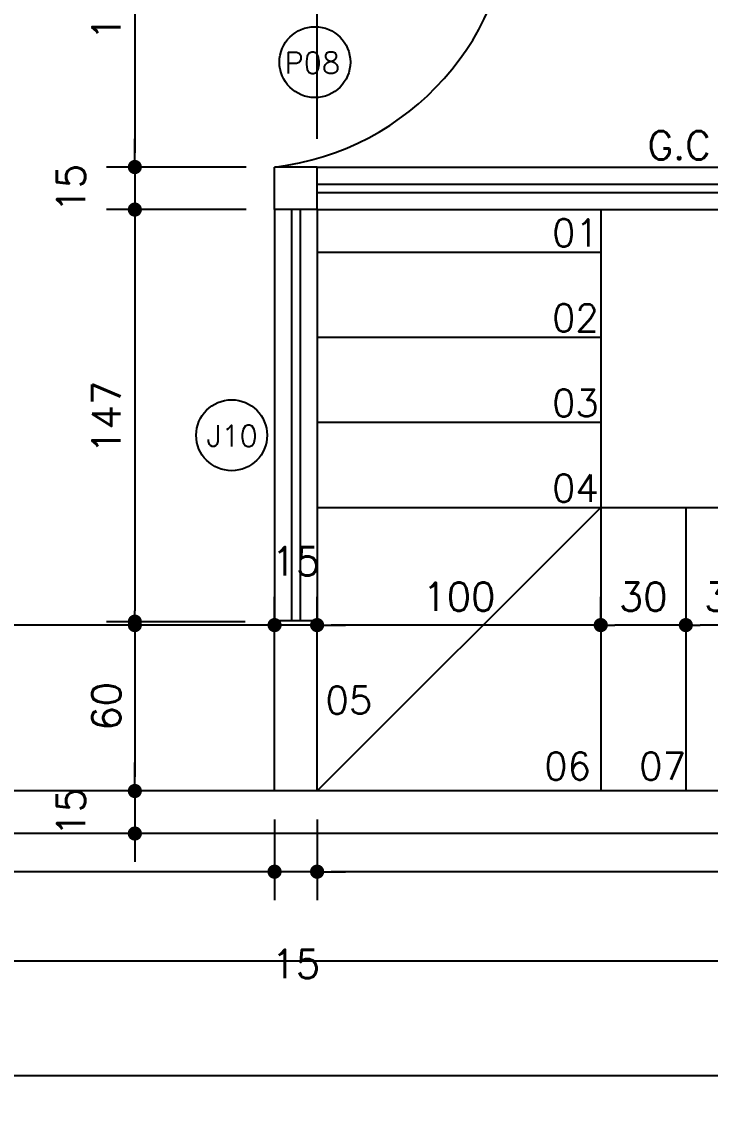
# Model space of a CAD drawing. Header units: inches. Extents: x 580771 to 672494, y 7715997 to 7829530.
# Drawn here: x 653243.6 to 653486.4, y 7723197.2 to 7723578.9 of the extents above; entities that cross this region are included whole.
import ezdxf

# ---------------------------------------------------------------- set-up
doc = ezdxf.new("R2010")
doc.units = ezdxf.units.IN
doc.header["$MEASUREMENT"] = 0
doc.header["$PDMODE"] = 2
for name, color, linetype in [('1-ARQ-2', 2, 'Continuous'), ('ARQ-2', 2, 'Continuous'), ('NIVEL', 2, 'Continuous'), ('P01', 1, 'Continuous'), ('parede', 6, 'Continuous'), ('SIMBOLOS', 2, 'Continuous')]:
    doc.layers.add(name, color=color, linetype=linetype)
doc.styles.add('R80E50', font='romans.shx', dxfattribs={"height": 10})
doc.styles.add('ROMANS', font='romans', dxfattribs={"height": 0.2})
doc.dimstyles.new('ARQ50', dxfattribs={"dimscale": 50, "dimtxt": 10, "dimasz": 0.1, "dimexe": 0.2, "dimexo": 0.2, "dimgap": 0.1, "dimtad": 1, "dimdec": 0, "dimzin": 12, "dimdsep": 46, "dimtxsty": 'R80E50', "dimblk1": 'DOT', "dimblk2": 'DOT', "dimsah": 1, "dimcen": 0.4, "dimclrd": 15, "dimclre": 15, "dimclrt": 3, "dimadec": 0, "dimazin": 0, "dimtfac": 1, "dimtdec": 0, "dimtmove": 2, "dimatfit": 3, "dimldrblk": 'DOT', "dimfxl": 0.2, "dimtolj": 1, "dimtzin": 12, "dimarcsym": 0})

# ---------------------------------------------------------------- blocks, each defined once
blk = doc.blocks.new('_DOT')
at = {"color": 0, "linetype": 'ByBlock'}
blk.add_line((-0.5, 0), (-1, 0), dxfattribs=at)
at = {"color": 0, "linetype": 'ByBlock', "const_width": 0.5}
blk.add_lwpolyline([(-0.25, 0, 1), (0.25, 0, 1)], format="xyb", close=True, dxfattribs=at)
blk = doc.blocks.new('*D984')
at = {"layer": 'Defpoints', "color": 0, "transparency": 16777216}
for p in [(653347.74, 7723307.68), (653697.74, 7723307.68), (653347.74, 7723279.22)]:
    blk.add_point(p, dxfattribs=at)
at = {"layer": 'NIVEL', "color": 15, "lineweight": -2, "transparency": 16777216}
for p, q in [((653347.74, 7723297.68), (653347.74, 7723269.22)), ((653697.74, 7723297.68), (653697.74, 7723269.22)), ((653692.74, 7723279.22), (653352.74, 7723279.22))]:
    blk.add_line(p, q, dxfattribs=at)
at = {"layer": 'NIVEL', "color": 15, "lineweight": -2, "transparency": 16777216, "xscale": 5, "yscale": 5, "zscale": 5, "rotation": 180}
blk.add_blockref('_DOT', (653347.74, 7723279.22), dxfattribs=at)
at = {"layer": 'NIVEL', "color": 15, "lineweight": -2, "transparency": 16777216, "xscale": 5, "yscale": 5, "zscale": 5}
blk.add_blockref('_DOT', (653697.74, 7723279.22), dxfattribs=at)
at = {"layer": 'NIVEL', "color": 3, "transparency": 16777216, "insert": (653522.74, 7723289.22), "char_height": 10, "attachment_point": 5, "style": 'R80E50'}
blk.add_mtext('\\A1;350', dxfattribs=at)
blk = doc.blocks.new('*D985')
at = {"layer": 'Defpoints', "color": 0, "transparency": 16777216}
for p in [(653332.74, 7723307.68), (653347.74, 7723307.68), (653332.74, 7723279.22)]:
    blk.add_point(p, dxfattribs=at)
at = {"layer": 'NIVEL', "color": 15, "lineweight": -2, "transparency": 16777216}
for p, q in [((653332.74, 7723297.68), (653332.74, 7723269.22)), ((653347.74, 7723297.68), (653347.74, 7723269.22)), ((653327.74, 7723279.22), (653322.74, 7723279.22)), ((653347.74, 7723279.22), (653332.74, 7723279.22)), ((653352.74, 7723279.22), (653357.74, 7723279.22))]:
    blk.add_line(p, q, dxfattribs=at)
at = {"layer": 'NIVEL', "color": 15, "lineweight": -2, "transparency": 16777216, "xscale": 5, "yscale": 5, "zscale": 5}
blk.add_blockref('_DOT', (653332.74, 7723279.22), dxfattribs=at)
at = {"layer": 'NIVEL', "color": 15, "lineweight": -2, "transparency": 16777216, "xscale": 5, "yscale": 5, "zscale": 5, "rotation": 180}
blk.add_blockref('_DOT', (653347.74, 7723279.22), dxfattribs=at)
at = {"layer": 'NIVEL', "color": 3, "transparency": 16777216, "insert": (653340.24, 7723246.72), "char_height": 10, "attachment_point": 5, "style": 'R80E50'}
blk.add_mtext('\\A1;15', dxfattribs=at)
blk = doc.blocks.new('*D986')
at = {"layer": 'Defpoints', "color": 0, "transparency": 16777216}
for p in [(653332.74, 7723307.68), (652832.74, 7723292.68), (652832.74, 7723279.22)]:
    blk.add_point(p, dxfattribs=at)
at = {"layer": 'NIVEL', "color": 15, "lineweight": -2, "transparency": 16777216}
for p, q in [((653332.74, 7723297.68), (653332.74, 7723269.22)), ((652832.74, 7723282.68), (652832.74, 7723269.22)), ((653327.74, 7723279.22), (652837.74, 7723279.22))]:
    blk.add_line(p, q, dxfattribs=at)
at = {"layer": 'NIVEL', "color": 15, "lineweight": -2, "transparency": 16777216, "xscale": 5, "yscale": 5, "zscale": 5, "rotation": 180}
blk.add_blockref('_DOT', (652832.74, 7723279.22), dxfattribs=at)
at = {"layer": 'NIVEL', "color": 15, "lineweight": -2, "transparency": 16777216, "xscale": 5, "yscale": 5, "zscale": 5}
blk.add_blockref('_DOT', (653332.74, 7723279.22), dxfattribs=at)
at = {"layer": 'NIVEL', "color": 3, "transparency": 16777216, "insert": (653082.74, 7723289.22), "char_height": 10, "attachment_point": 5, "style": 'R80E50'}
blk.add_mtext('\\A1;500', dxfattribs=at)
blk = doc.blocks.new('*D990')
at = {"layer": 'Defpoints', "color": 0, "transparency": 16777216}
for p in [(652832.74, 7723300.18), (656007.74, 7723292.68), (652832.74, 7723247.63)]:
    blk.add_point(p, dxfattribs=at)
at = {"layer": 'NIVEL', "color": 15, "lineweight": -2, "transparency": 16777216}
for p, q in [((652832.74, 7723290.18), (652832.74, 7723237.63)), ((656007.74, 7723282.68), (656007.74, 7723237.63)), ((656002.74, 7723247.63), (652837.74, 7723247.63))]:
    blk.add_line(p, q, dxfattribs=at)
at = {"layer": 'NIVEL', "color": 15, "lineweight": -2, "transparency": 16777216, "xscale": 5, "yscale": 5, "zscale": 5, "rotation": 180}
blk.add_blockref('_DOT', (652832.74, 7723247.63), dxfattribs=at)
at = {"layer": 'NIVEL', "color": 15, "lineweight": -2, "transparency": 16777216, "xscale": 5, "yscale": 5, "zscale": 5}
blk.add_blockref('_DOT', (656007.74, 7723247.63), dxfattribs=at)
at = {"layer": 'NIVEL', "color": 3, "transparency": 16777216, "insert": (654420.24, 7723257.63), "char_height": 10, "attachment_point": 5, "style": 'R80E50'}
blk.add_mtext('\\A1;3175', dxfattribs=at)
blk = doc.blocks.new('*D827')
at = {"layer": 'Defpoints', "color": 0, "transparency": 16777216}
for p in [(653477.74, 7723368.24), (653477.74, 7723366.17), (653507.74, 7723368.24)]:
    blk.add_point(p, dxfattribs=at)
at = {"layer": 'NIVEL', "color": 15, "lineweight": -2, "transparency": 16777216}
for p, q in [((653502.74, 7723366.17), (653482.74, 7723366.17)), ((653477.74, 7723358.24), (653477.74, 7723356.17)), ((653507.74, 7723358.24), (653507.74, 7723356.17))]:
    blk.add_line(p, q, dxfattribs=at)
at = {"layer": 'NIVEL', "color": 15, "lineweight": -2, "transparency": 16777216, "xscale": 5, "yscale": 5, "zscale": 5, "rotation": 180}
blk.add_blockref('_DOT', (653477.74, 7723366.17), dxfattribs=at)
at = {"layer": 'NIVEL', "color": 15, "lineweight": -2, "transparency": 16777216, "xscale": 5, "yscale": 5, "zscale": 5}
blk.add_blockref('_DOT', (653507.74, 7723366.17), dxfattribs=at)
at = {"layer": 'NIVEL', "color": 3, "transparency": 16777216, "insert": (653492.74, 7723376.17), "char_height": 10, "attachment_point": 5, "style": 'R80E50'}
blk.add_mtext('\\A1;30', dxfattribs=at)
blk = doc.blocks.new('*D828')
at = {"layer": 'Defpoints', "color": 0, "transparency": 16777216}
for p in [(653447.74, 7723366.17), (653477.74, 7723368.24), (653447.74, 7723357.68)]:
    blk.add_point(p, dxfattribs=at)
at = {"layer": 'NIVEL', "color": 15, "lineweight": -2, "transparency": 16777216}
for p, q in [((653447.74, 7723367.68), (653447.74, 7723376.17)), ((653472.74, 7723366.17), (653452.74, 7723366.17)), ((653477.74, 7723358.24), (653477.74, 7723356.17))]:
    blk.add_line(p, q, dxfattribs=at)
at = {"layer": 'NIVEL', "color": 15, "lineweight": -2, "transparency": 16777216, "xscale": 5, "yscale": 5, "zscale": 5, "rotation": 180}
blk.add_blockref('_DOT', (653447.74, 7723366.17), dxfattribs=at)
at = {"layer": 'NIVEL', "color": 15, "lineweight": -2, "transparency": 16777216, "xscale": 5, "yscale": 5, "zscale": 5}
blk.add_blockref('_DOT', (653477.74, 7723366.17), dxfattribs=at)
at = {"layer": 'NIVEL', "color": 3, "transparency": 16777216, "insert": (653462.74, 7723376.17), "char_height": 10, "attachment_point": 5, "style": 'R80E50'}
blk.add_mtext('\\A1;30', dxfattribs=at)
blk = doc.blocks.new('*D829')
at = {"layer": 'Defpoints', "color": 0, "transparency": 16777216}
for p in [(653347.74, 7723366.17), (653347.74, 7723357.68), (653447.74, 7723357.68)]:
    blk.add_point(p, dxfattribs=at)
at = {"layer": 'NIVEL', "color": 15, "lineweight": -2, "transparency": 16777216}
for p, q in [((653347.74, 7723367.68), (653347.74, 7723376.17)), ((653447.74, 7723367.68), (653447.74, 7723376.17)), ((653442.74, 7723366.17), (653352.74, 7723366.17))]:
    blk.add_line(p, q, dxfattribs=at)
at = {"layer": 'NIVEL', "color": 15, "lineweight": -2, "transparency": 16777216, "xscale": 5, "yscale": 5, "zscale": 5, "rotation": 180}
blk.add_blockref('_DOT', (653347.74, 7723366.17), dxfattribs=at)
at = {"layer": 'NIVEL', "color": 15, "lineweight": -2, "transparency": 16777216, "xscale": 5, "yscale": 5, "zscale": 5}
blk.add_blockref('_DOT', (653447.74, 7723366.17), dxfattribs=at)
at = {"layer": 'NIVEL', "color": 3, "transparency": 16777216, "insert": (653397.74, 7723376.17), "char_height": 10, "attachment_point": 5, "style": 'R80E50'}
blk.add_mtext('\\A1;100', dxfattribs=at)
blk = doc.blocks.new('*D830')
at = {"layer": 'Defpoints', "color": 0, "transparency": 16777216}
for p in [(653332.74, 7723366.17), (653332.74, 7723357.68), (653347.74, 7723357.68)]:
    blk.add_point(p, dxfattribs=at)
at = {"layer": 'NIVEL', "color": 15, "lineweight": -2, "transparency": 16777216}
for p, q in [((653332.74, 7723367.68), (653332.74, 7723376.17)), ((653347.74, 7723367.68), (653347.74, 7723376.17)), ((653327.74, 7723366.17), (653322.74, 7723366.17)), ((653347.74, 7723366.17), (653332.74, 7723366.17)), ((653352.74, 7723366.17), (653357.74, 7723366.17))]:
    blk.add_line(p, q, dxfattribs=at)
at = {"layer": 'NIVEL', "color": 15, "lineweight": -2, "transparency": 16777216, "xscale": 5, "yscale": 5, "zscale": 5}
blk.add_blockref('_DOT', (653332.74, 7723366.17), dxfattribs=at)
at = {"layer": 'NIVEL', "color": 15, "lineweight": -2, "transparency": 16777216, "xscale": 5, "yscale": 5, "zscale": 5, "rotation": 180}
blk.add_blockref('_DOT', (653347.74, 7723366.17), dxfattribs=at)
at = {"layer": 'NIVEL', "color": 3, "transparency": 16777216, "insert": (653340.24, 7723388.67), "char_height": 10, "attachment_point": 5, "style": 'R80E50'}
blk.add_mtext('\\A1;15', dxfattribs=at)
blk = doc.blocks.new('*D831')
at = {"layer": 'Defpoints', "color": 0, "transparency": 16777216}
for p in [(652847.74, 7723367.68), (652847.74, 7723366.17), (653347.74, 7723357.68)]:
    blk.add_point(p, dxfattribs=at)
at = {"layer": 'NIVEL', "color": 15, "lineweight": -2, "transparency": 16777216}
for p, q in [((653347.74, 7723367.68), (653347.74, 7723376.17)), ((653342.74, 7723366.17), (652852.74, 7723366.17)), ((652847.74, 7723357.68), (652847.74, 7723356.17))]:
    blk.add_line(p, q, dxfattribs=at)
at = {"layer": 'NIVEL', "color": 15, "lineweight": -2, "transparency": 16777216, "xscale": 5, "yscale": 5, "zscale": 5, "rotation": 180}
blk.add_blockref('_DOT', (652847.74, 7723366.17), dxfattribs=at)
at = {"layer": 'NIVEL', "color": 15, "lineweight": -2, "transparency": 16777216, "xscale": 5, "yscale": 5, "zscale": 5}
blk.add_blockref('_DOT', (653347.74, 7723366.17), dxfattribs=at)
at = {"layer": 'NIVEL', "color": 3, "transparency": 16777216, "insert": (653097.74, 7723376.17), "char_height": 10, "attachment_point": 5, "style": 'R80E50'}
blk.add_mtext('\\A1;500', dxfattribs=at)
blk = doc.blocks.new('*D911')
at = {"layer": 'Defpoints', "color": 0, "transparency": 16777216}
for p in [(653332.74, 7723642.68), (653283.48, 7723527.68), (653332.74, 7723527.68)]:
    blk.add_point(p, dxfattribs=at)
at = {"layer": 'NIVEL', "color": 15, "lineweight": -2, "transparency": 16777216}
for p, q in [((653322.74, 7723642.68), (653273.48, 7723642.68)), ((653283.48, 7723637.68), (653283.48, 7723532.68)), ((653322.74, 7723527.68), (653273.48, 7723527.68))]:
    blk.add_line(p, q, dxfattribs=at)
at = {"layer": 'NIVEL', "color": 15, "lineweight": -2, "transparency": 16777216, "xscale": 5, "yscale": 5, "zscale": 5}
for p, rotation in [((653283.48, 7723642.68), 90), ((653283.48, 7723527.68), 270)]:
    blk.add_blockref('_DOT', p, dxfattribs=dict(at, rotation=rotation))
at = {"layer": 'NIVEL', "color": 3, "transparency": 16777216, "insert": (653273.48, 7723585.18), "char_height": 10, "attachment_point": 5, "rotation": 90, "style": 'R80E50'}
blk.add_mtext('\\A1;115', dxfattribs=at)
blk = doc.blocks.new('*D912')
at = {"layer": 'Defpoints', "color": 0, "transparency": 16777216}
for p in [(653332.74, 7723527.68), (653283.48, 7723512.68), (653332.74, 7723512.68)]:
    blk.add_point(p, dxfattribs=at)
at = {"layer": 'NIVEL', "color": 15, "lineweight": -2, "transparency": 16777216}
for p, q in [((653283.48, 7723532.68), (653283.48, 7723537.68)), ((653322.74, 7723527.68), (653273.48, 7723527.68)), ((653283.48, 7723527.68), (653283.48, 7723512.68)), ((653322.74, 7723512.68), (653273.48, 7723512.68)), ((653283.48, 7723507.68), (653283.48, 7723502.68))]:
    blk.add_line(p, q, dxfattribs=at)
at = {"layer": 'NIVEL', "color": 15, "lineweight": -2, "transparency": 16777216, "xscale": 5, "yscale": 5, "zscale": 5}
for p, rotation in [((653283.48, 7723527.68), 270), ((653283.48, 7723512.68), 90)]:
    blk.add_blockref('_DOT', p, dxfattribs=dict(at, rotation=rotation))
at = {"layer": 'NIVEL', "color": 3, "transparency": 16777216, "insert": (653260.98, 7723520.18), "char_height": 10, "attachment_point": 5, "rotation": 90, "style": 'R80E50'}
blk.add_mtext('\\A1;15', dxfattribs=at)
blk = doc.blocks.new('*D913')
at = {"layer": 'Defpoints', "color": 0, "transparency": 16777216}
for p in [(653332.74, 7723512.68), (653283.48, 7723366.17), (653332.74, 7723366.17)]:
    blk.add_point(p, dxfattribs=at)
at = {"layer": 'NIVEL', "color": 15, "lineweight": -2, "transparency": 16777216}
for p, q in [((653322.74, 7723512.68), (653273.48, 7723512.68)), ((653283.48, 7723507.68), (653283.48, 7723371.17)), ((653322.74, 7723366.17), (653273.48, 7723366.17))]:
    blk.add_line(p, q, dxfattribs=at)
at = {"layer": 'NIVEL', "color": 15, "lineweight": -2, "transparency": 16777216, "xscale": 5, "yscale": 5, "zscale": 5}
for p, rotation in [((653283.48, 7723512.68), 90), ((653283.48, 7723366.17), 270)]:
    blk.add_blockref('_DOT', p, dxfattribs=dict(at, rotation=rotation))
at = {"layer": 'NIVEL', "color": 3, "transparency": 16777216, "insert": (653273.48, 7723439.43), "char_height": 10, "attachment_point": 5, "rotation": 90, "style": 'R80E50'}
blk.add_mtext('\\A1;147', dxfattribs=at)
blk = doc.blocks.new('*D914')
at = {"layer": 'Defpoints', "color": 0, "transparency": 16777216}
for p in [(653332.42, 7723367.37), (653283.48, 7723307.68), (653332.74, 7723307.68)]:
    blk.add_point(p, dxfattribs=at)
at = {"layer": 'NIVEL', "color": 15, "lineweight": -2, "transparency": 16777216}
for p, q in [((653322.42, 7723367.37), (653273.48, 7723367.37)), ((653283.48, 7723362.37), (653283.48, 7723312.68)), ((653322.74, 7723307.68), (653273.48, 7723307.68))]:
    blk.add_line(p, q, dxfattribs=at)
at = {"layer": 'NIVEL', "color": 15, "lineweight": -2, "transparency": 16777216, "xscale": 5, "yscale": 5, "zscale": 5}
for p, rotation in [((653283.48, 7723367.37), 90), ((653283.48, 7723307.68), 270)]:
    blk.add_blockref('_DOT', p, dxfattribs=dict(at, rotation=rotation))
at = {"layer": 'NIVEL', "color": 3, "transparency": 16777216, "insert": (653273.48, 7723337.53), "char_height": 10, "attachment_point": 5, "rotation": 90, "style": 'R80E50'}
blk.add_mtext('\\A1;60', dxfattribs=at)
blk = doc.blocks.new('*D915')
at = {"layer": 'Defpoints', "color": 0, "transparency": 16777216}
for p in [(653332.74, 7723307.68), (653283.48, 7723292.68), (653332.74, 7723292.68)]:
    blk.add_point(p, dxfattribs=at)
at = {"layer": 'NIVEL', "color": 15, "lineweight": -2, "transparency": 16777216}
for p, q in [((653283.48, 7723312.68), (653283.48, 7723317.68)), ((653322.74, 7723307.68), (653273.48, 7723307.68)), ((653283.48, 7723307.68), (653283.48, 7723292.68)), ((653322.74, 7723292.68), (653273.48, 7723292.68)), ((653283.48, 7723287.68), (653283.48, 7723282.68))]:
    blk.add_line(p, q, dxfattribs=at)
at = {"layer": 'NIVEL', "color": 15, "lineweight": -2, "transparency": 16777216, "xscale": 5, "yscale": 5, "zscale": 5}
for p, rotation in [((653283.48, 7723307.68), 270), ((653283.48, 7723292.68), 90)]:
    blk.add_blockref('_DOT', p, dxfattribs=dict(at, rotation=rotation))
at = {"layer": 'NIVEL', "color": 3, "transparency": 16777216, "insert": (653260.98, 7723300.18), "char_height": 10, "attachment_point": 5, "rotation": 90, "style": 'R80E50'}
blk.add_mtext('\\A1;15', dxfattribs=at)
blk = doc.blocks.new('*D1001')
at = {"layer": 'Defpoints', "color": 0, "transparency": 16777216}
for p in [(652356.25, 7723292.68), (656499.08, 7723292.68), (652356.25, 7723207.19)]:
    blk.add_point(p, dxfattribs=at)
at = {"layer": 'NIVEL', "color": 15, "lineweight": -2, "transparency": 16777216}
for p, q in [((652356.25, 7723282.68), (652356.25, 7723197.19)), ((656499.08, 7723282.68), (656499.08, 7723197.19)), ((656494.08, 7723207.19), (652361.25, 7723207.19))]:
    blk.add_line(p, q, dxfattribs=at)
at = {"layer": 'NIVEL', "color": 15, "lineweight": -2, "transparency": 16777216, "xscale": 5, "yscale": 5, "zscale": 5, "rotation": 180}
blk.add_blockref('_DOT', (652356.25, 7723207.19), dxfattribs=at)
at = {"layer": 'NIVEL', "color": 15, "lineweight": -2, "transparency": 16777216, "xscale": 5, "yscale": 5, "zscale": 5}
blk.add_blockref('_DOT', (656499.08, 7723207.19), dxfattribs=at)
at = {"layer": 'NIVEL', "color": 3, "transparency": 16777216, "insert": (654427.66, 7723217.19), "char_height": 10, "attachment_point": 5, "style": 'R80E50'}
blk.add_mtext('\\A1;4143', dxfattribs=at)
blk = doc.blocks.new('*D1379')
at = {"layer": 'Defpoints', "color": 0, "transparency": 16777216}
for p in [(653562.74, 7723657.68), (653347.74, 7723647.78), (653347.74, 7723527.68)]:
    blk.add_point(p, dxfattribs=at)
at = {"layer": 'NIVEL', "color": 15, "lineweight": -2, "transparency": 16777216}
for p, q in [((653347.74, 7723537.68), (653347.74, 7723657.78)), ((653557.74, 7723647.78), (653352.74, 7723647.78)), ((653562.74, 7723647.68), (653562.74, 7723637.78))]:
    blk.add_line(p, q, dxfattribs=at)
at = {"layer": 'NIVEL', "color": 15, "lineweight": -2, "transparency": 16777216, "xscale": 5, "yscale": 5, "zscale": 5, "rotation": 180}
blk.add_blockref('_DOT', (653347.74, 7723647.78), dxfattribs=at)
at = {"layer": 'NIVEL', "color": 15, "lineweight": -2, "transparency": 16777216, "xscale": 5, "yscale": 5, "zscale": 5}
blk.add_blockref('_DOT', (653562.74, 7723647.78), dxfattribs=at)
at = {"layer": 'NIVEL', "color": 3, "transparency": 16777216, "insert": (653455.24, 7723657.78), "char_height": 10, "attachment_point": 5, "style": 'R80E50'}
blk.add_mtext('\\A1;215', dxfattribs=at)
blk = doc.blocks.new('*D1380')
at = {"layer": 'Defpoints', "color": 0, "transparency": 16777216}
for p in [(653332.74, 7723647.78), (653332.74, 7723642.68), (653347.74, 7723527.68)]:
    blk.add_point(p, dxfattribs=at)
at = {"layer": 'NIVEL', "color": 15, "lineweight": -2, "transparency": 16777216}
for p, q in [((653332.74, 7723652.68), (653332.74, 7723657.78)), ((653347.74, 7723537.68), (653347.74, 7723657.78)), ((653327.74, 7723647.78), (653322.74, 7723647.78)), ((653347.74, 7723647.78), (653332.74, 7723647.78)), ((653352.74, 7723647.78), (653357.74, 7723647.78))]:
    blk.add_line(p, q, dxfattribs=at)
at = {"layer": 'NIVEL', "color": 15, "lineweight": -2, "transparency": 16777216, "xscale": 5, "yscale": 5, "zscale": 5}
blk.add_blockref('_DOT', (653332.74, 7723647.78), dxfattribs=at)
at = {"layer": 'NIVEL', "color": 15, "lineweight": -2, "transparency": 16777216, "xscale": 5, "yscale": 5, "zscale": 5, "rotation": 180}
blk.add_blockref('_DOT', (653347.74, 7723647.78), dxfattribs=at)
at = {"layer": 'NIVEL', "color": 3, "transparency": 16777216, "insert": (653340.24, 7723670.28), "char_height": 10, "attachment_point": 5, "style": 'R80E50'}
blk.add_mtext('\\A1;15', dxfattribs=at)

msp = doc.modelspace()

# ---------------------------------------------------------------- linework, layer by layer
at = {"layer": '1-ARQ-2'}
for p, q in [((653347.741, 7723521.685), (653597.741, 7723521.685)), ((653347.741, 7723518.685), (653597.741, 7723518.685)), ((653338.741, 7723512.685), (653338.741, 7723367.685)), ((653341.741, 7723512.685), (653341.741, 7723367.685))]:
    msp.add_line(p, q, dxfattribs=at)
at = {"layer": 'P01'}
for p, q in [((653347.741, 7723527.685), (653447.741, 7723527.685)), ((653347.741, 7723527.685), (653597.741, 7723527.685)), ((653332.741, 7723512.685), (653332.741, 7723367.685)), ((653347.741, 7723512.685), (653347.741, 7723367.685)), ((653347.741, 7723512.685), (653597.741, 7723512.685)), ((653447.741, 7723512.685), (653447.741, 7723307.685)), ((653347.741, 7723497.685), (653447.741, 7723497.685)), ((653347.741, 7723467.685), (653447.741, 7723467.685)), ((653347.741, 7723437.685), (653447.741, 7723437.685)), ((653347.741, 7723407.685), (653567.741, 7723407.685)), ((653447.741, 7723407.685), (653347.741, 7723307.685)), ((653447.741, 7723407.685), (653447.741, 7723307.685)), ((653477.741, 7723407.685), (653477.741, 7723307.685))]:
    msp.add_line(p, q, dxfattribs=at)
msp.add_arc((653321.583, 7723621.935), 94.908, 276.75179, 0, dxfattribs=at)
at = {"layer": 'parede'}
for p, q in [((653332.741, 7723512.685), (653332.741, 7723527.685)), ((653347.741, 7723527.685), (653332.741, 7723527.685)), ((653347.741, 7723512.685), (653347.741, 7723527.685)), ((653347.741, 7723512.685), (653332.741, 7723512.685)), ((653347.741, 7723367.685), (653332.741, 7723367.685)), ((653332.741, 7723307.685), (653332.741, 7723367.685)), ((653347.741, 7723307.685), (653347.741, 7723367.685)), ((655992.741, 7723307.685), (652832.741, 7723307.685)), ((656007.741, 7723292.685), (652832.741, 7723292.685))]:
    msp.add_line(p, q, dxfattribs=at)
at = {"layer": 'SIMBOLOS', "color": 2}
for centre in [(653346.974, 7723564.661), (653317.612, 7723433.12)]:
    msp.add_circle(centre, 12.5, dxfattribs=at)

# ---------------------------------------------------------------- texts
at = {"layer": 'ARQ-2', "char_height": 9.6, "attachment_point": 7, "style": 'ROMANS'}
for s, insert in [('01', (653430.581, 7723499.684)), ('02', (653430.581, 7723469.684)), ('03', (653430.581, 7723439.684)), ('04', (653430.581, 7723409.684)), ('05', (653350.699, 7723334.895)), ('06', (653427.803, 7723311.669)), ('07', (653461.286, 7723311.634))]:
    msp.add_mtext(s, dxfattribs=dict(at, insert=insert))
at = {"layer": 'NIVEL', "color": 2, "linetype": 'Continuous', "style": 'ROMANS'}
msp.add_text('G.C h=110cm', height=10, dxfattribs=at).set_placement((653464.248, 7723530.35))
at = {"layer": 'SIMBOLOS', "color": 2, "style": 'ROMANS'}
for s, p in [('P08', (653336.242, 7723560.657)), ('J10', (653308.827, 7723429.116))]:
    msp.add_text(s, height=7.5, dxfattribs=at).set_placement(p)

# ---------------------------------------------------------------- dimensions: what is measured, and where the dimension line sits
at = {"layer": 'NIVEL'}
for base, p1, p2, picture, middle in [((653332.741, 7723647.78), (653347.741, 7723527.685), (653332.741, 7723642.685), '*D1380', (653340.241, 7723670.28)), ((653347.741, 7723647.78), (653562.741, 7723657.685), (653347.741, 7723527.685), '*D1379', (653455.241, 7723657.78))]:
    dim = msp.add_linear_dim(base=base, p1=p1, p2=p2, dimstyle='ARQ50', dxfattribs=at)
    dim.commit()
    dim.dimension.update_dxf_attribs({"geometry": picture, "text_midpoint": middle})
at = {"layer": 'NIVEL', "color": 4}
for base, p1, p2, picture, middle in [((653283.476, 7723527.685), (653332.741, 7723642.685), (653332.741, 7723527.685), '*D911', (653273.476, 7723585.185)), ((653283.476, 7723512.685), (653332.741, 7723527.685), (653332.741, 7723512.685), '*D912', (653260.976, 7723520.185)), ((653283.476, 7723366.166), (653332.741, 7723512.685), (653332.741, 7723366.166), '*D913', (653273.476, 7723439.425)), ((653283.476, 7723307.685), (653332.417, 7723367.373), (653332.741, 7723307.685), '*D914', (653273.476, 7723337.529)), ((653283.476, 7723292.685), (653332.741, 7723307.685), (653332.741, 7723292.685), '*D915', (653260.976, 7723300.185))]:
    dim = msp.add_linear_dim(base=base, p1=p1, p2=p2, angle=90, dimstyle='ARQ50', dxfattribs=at)
    dim.commit()
    dim.dimension.update_dxf_attribs({"geometry": picture, "text_midpoint": middle})
for base, p1, p2, picture, middle in [((653332.741, 7723366.166), (653347.741, 7723357.685), (653332.741, 7723357.685), '*D830', (653340.241, 7723388.666)), ((652847.741, 7723366.166), (653347.741, 7723357.685), (652847.741, 7723367.685), '*D831', (653097.741, 7723376.166)), ((653347.741, 7723366.166), (653447.741, 7723357.685), (653347.741, 7723357.685), '*D829', (653397.741, 7723376.166)), ((653447.741, 7723366.166), (653477.741, 7723368.235), (653447.741, 7723357.685), '*D828', (653462.741, 7723376.166)), ((653477.741, 7723366.166), (653507.741, 7723368.235), (653477.741, 7723368.235), '*D827', (653492.741, 7723376.166)), ((652832.741, 7723279.215), (653332.741, 7723307.685), (652832.741, 7723292.685), '*D986', (653082.741, 7723289.215)), ((653332.741, 7723279.215), (653347.741, 7723307.685), (653332.741, 7723307.685), '*D985', (653340.241, 7723246.715)), ((653347.741, 7723279.215), (653697.741, 7723307.685), (653347.741, 7723307.685), '*D984', (653522.741, 7723289.215)), ((652832.741, 7723247.63), (656007.741, 7723292.685), (652832.741, 7723300.185), '*D990', (654420.241, 7723257.63)), ((652356.246, 7723207.192), (656499.083, 7723292.685), (652356.246, 7723292.685), '*D1001', (654427.665, 7723217.192))]:
    dim = msp.add_linear_dim(base=base, p1=p1, p2=p2, dimstyle='ARQ50', dxfattribs=at)
    dim.commit()
    dim.dimension.update_dxf_attribs({"geometry": picture, "text_midpoint": middle})

doc.saveas('drawing.dxf')
